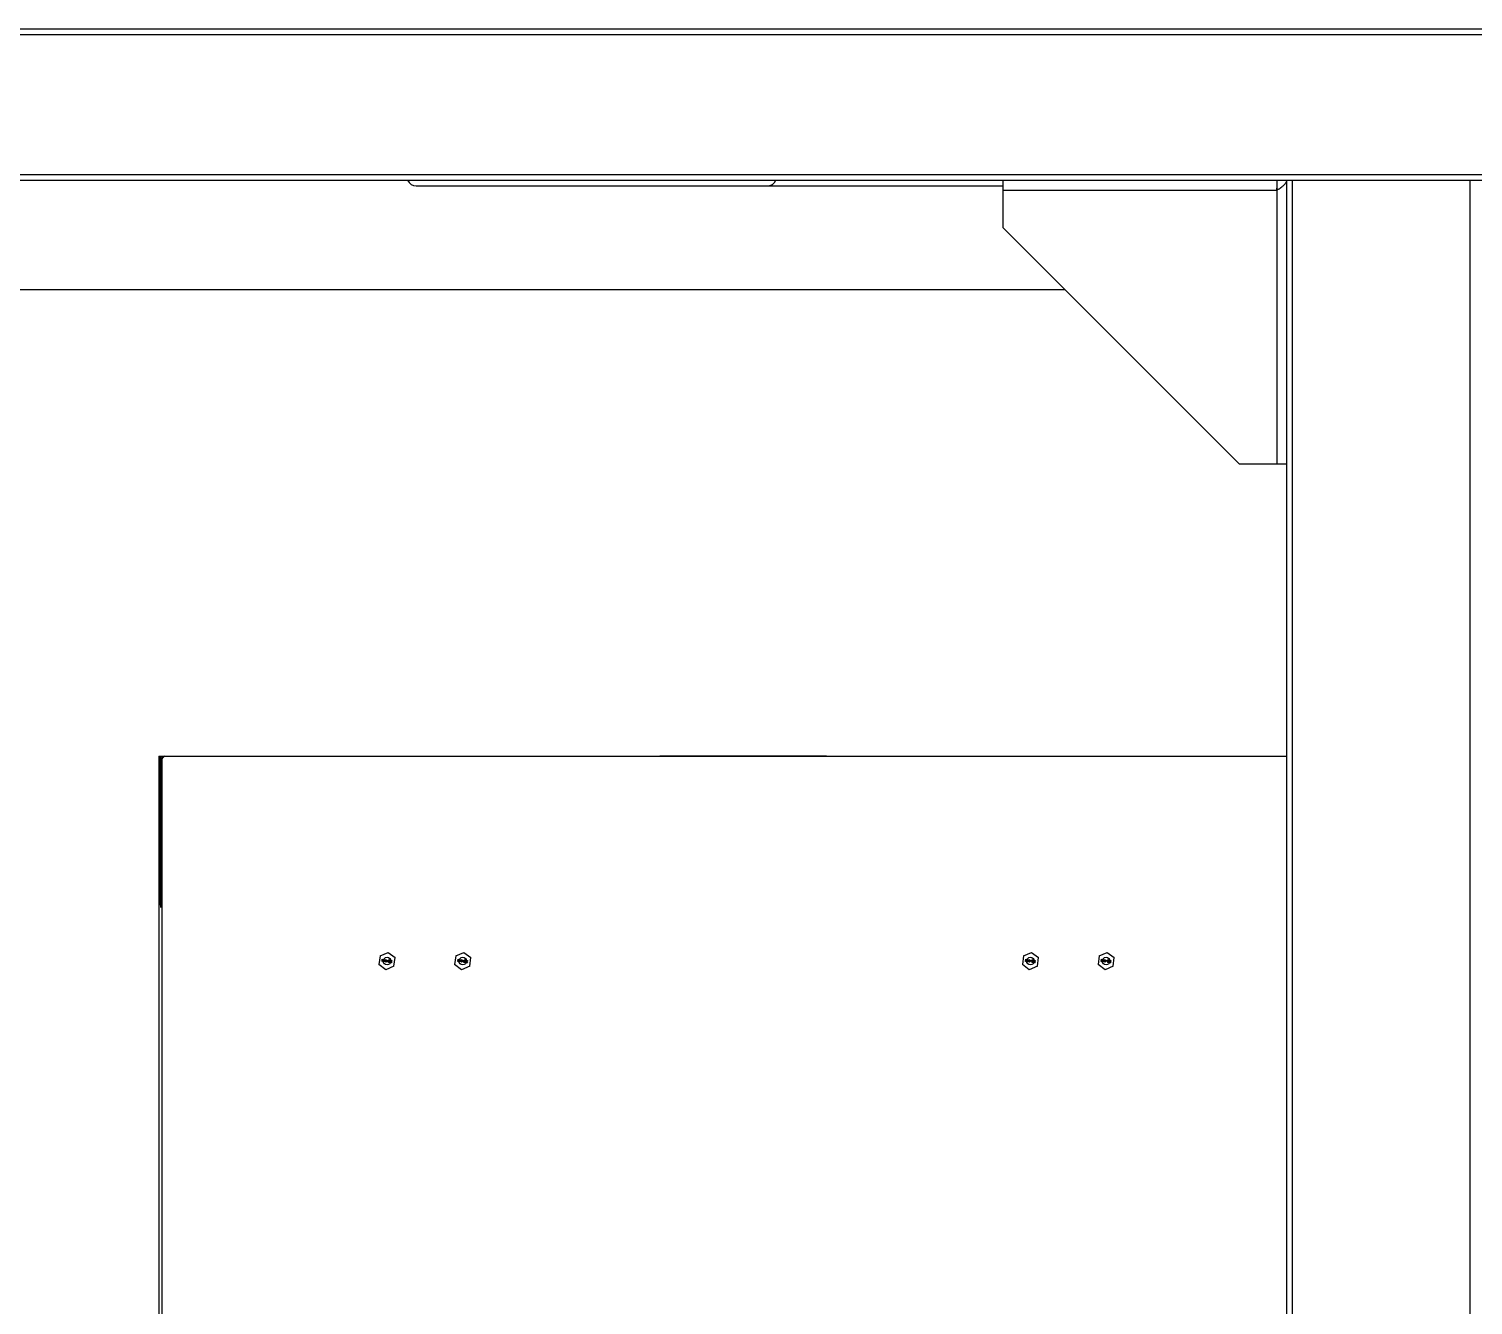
# Model space of a CAD drawing. Header units: millimetres. Extents: x 32496 to 166256, y 3504 to 23939.
# Drawn here: x 42357 to 43120, y 21490 to 22164 of the extents above; entities that cross this region are included whole.
import ezdxf

# ---------------------------------------------------------------- set-up
doc = ezdxf.new("R2010")
doc.units = ezdxf.units.MM
for name, color, linetype in [('2401-00854_BSO-M4-25_1_0', 7, 'Continuous'), ('4215-19398_1-20250317_1_0', 7, 'Continuous'), ('4215-19398_2_1_0', 7, 'Continuous'), ('4215-19398_6_1_0', 7, 'Continuous'), ('4215-19398_9_1_0', 7, 'Continuous'), ('4215-HRQZZ01_1_1_0', 7, 'Continuous'), ('4215-Q0001_0', 7, 'Continuous'), ('4403-10194_1_0', 7, 'Continuous'), ('FG-S100X100-2232_0', 7, 'Continuous'), ('FG-S120X100-_0', 7, 'Continuous'), ('QIAOJIA-1_0', 7, 'Continuous'), ('S04S0230_0', 7, 'Continuous')]:
    doc.layers.add(name, color=color, linetype=linetype)

msp = doc.modelspace()

# ---------------------------------------------------------------- linework, layer by layer
at = {"layer": '2401-00854_BSO-M4-25_1_0', "color": 7, "linetype": 'Continuous'}
for p, q in [((42542.51, 21674.18), (42546.767, 21675.971)), ((42546.767, 21675.971), (42550.447, 21673.179)), ((42582.51, 21674.18), (42586.767, 21675.971)), ((42586.767, 21675.971), (42590.447, 21673.179)), ((42882.51, 21674.18), (42886.767, 21675.971)), ((42886.767, 21675.971), (42890.447, 21673.179)), ((42922.51, 21674.18), (42926.767, 21675.971)), ((42926.767, 21675.971), (42930.447, 21673.179)), ((42542.51, 21674.18), (42541.932, 21669.597)), ((42545.612, 21666.806), (42541.932, 21669.597)), ((42543.56, 21671.115), (42543.71, 21672.305)), ((42543.709, 21671.096), (42543.56, 21671.115)), ((42543.827, 21672.033), (42543.709, 21671.096)), ((42543.71, 21672.305), (42543.933, 21672.277)), ((42543.827, 21672.033), (42544.056, 21671.052)), ((42544.171, 21671.166), (42543.933, 21672.277)), ((42544.254, 21671.027), (42544.056, 21671.052)), ((42544.677, 21672.184), (42544.171, 21671.166)), ((42544.254, 21671.027), (42544.72, 21671.921)), ((42544.602, 21670.984), (42544.72, 21671.921)), ((42544.751, 21670.965), (42544.602, 21670.984)), ((42544.677, 21672.184), (42544.901, 21672.155)), ((42544.901, 21672.155), (42544.751, 21670.965)), ((42544.994, 21671.294), (42545.013, 21671.446)), ((42545.589, 21671.219), (42544.994, 21671.294)), ((42545.694, 21672.055), (42545.013, 21671.446)), ((42545.186, 21671.425), (42545.669, 21671.853)), ((42545.186, 21671.425), (42545.608, 21671.371)), ((42545.544, 21670.865), (42545.589, 21671.219)), ((42545.693, 21670.846), (42545.544, 21670.865)), ((42545.608, 21671.371), (42545.669, 21671.853)), ((42549.87, 21668.597), (42545.612, 21666.806)), ((42545.738, 21671.201), (42545.693, 21670.846)), ((42545.694, 21672.055), (42545.843, 21672.037)), ((42545.986, 21671.169), (42545.738, 21671.201)), ((42545.843, 21672.037), (42545.757, 21671.353)), ((42545.757, 21671.353), (42546.005, 21671.321)), ((42546.005, 21671.321), (42545.986, 21671.169)), ((42546.365, 21671.379), (42546.197, 21671.246)), ((42546.197, 21671.246), (42546.219, 21671.217)), ((42546.219, 21671.217), (42546.359, 21671.328)), ((42546.263, 21671.572), (42546.235, 21671.55)), ((42546.235, 21671.55), (42546.365, 21671.379)), ((42546.371, 21671.43), (42546.263, 21671.572)), ((42546.336, 21671.151), (42546.359, 21671.328)), ((42546.386, 21671.145), (42546.336, 21671.151)), ((42546.371, 21671.43), (42546.394, 21671.607)), ((42546.408, 21671.322), (42546.386, 21671.145)), ((42546.394, 21671.607), (42546.443, 21671.601)), ((42546.408, 21671.322), (42546.516, 21671.18)), ((42546.415, 21671.373), (42546.583, 21671.506)), ((42546.544, 21671.202), (42546.415, 21671.373)), ((42546.443, 21671.601), (42546.421, 21671.423)), ((42546.561, 21671.534), (42546.421, 21671.423)), ((42546.516, 21671.18), (42546.544, 21671.202)), ((42546.583, 21671.506), (42546.561, 21671.534)), ((42546.685, 21670.721), (42546.701, 21670.848)), ((42547.578, 21670.608), (42546.685, 21670.721)), ((42547.476, 21671.393), (42546.701, 21670.848)), ((42546.863, 21671.728), (42546.825, 21671.63)), ((42546.949, 21671.614), (42546.825, 21671.63)), ((42546.975, 21671.817), (42546.863, 21671.728)), ((42546.9, 21670.823), (42547.59, 21671.302)), ((42546.9, 21670.823), (42547.594, 21670.735)), ((42546.949, 21671.614), (42547.008, 21671.684)), ((42547.08, 21671.855), (42546.975, 21671.817)), ((42547.008, 21671.684), (42547.089, 21671.725)), ((42547.257, 21671.858), (42547.08, 21671.855)), ((42547.089, 21671.725), (42547.216, 21671.735)), ((42547.315, 21671.722), (42547.216, 21671.735)), ((42547.257, 21671.858), (42547.356, 21671.846)), ((42547.315, 21671.722), (42547.436, 21671.681)), ((42547.502, 21671.802), (42547.356, 21671.846)), ((42547.436, 21671.681), (42547.504, 21671.621)), ((42547.538, 21671.488), (42547.476, 21671.393)), ((42547.595, 21671.739), (42547.502, 21671.802)), ((42547.504, 21671.621), (42547.544, 21671.539)), ((42547.538, 21671.488), (42547.544, 21671.539)), ((42547.594, 21670.735), (42547.578, 21670.608)), ((42547.59, 21671.302), (42547.649, 21671.372)), ((42547.681, 21671.625), (42547.595, 21671.739)), ((42547.649, 21671.372), (42547.687, 21671.47)), ((42547.693, 21671.52), (42547.681, 21671.625)), ((42547.693, 21671.52), (42547.687, 21671.47)), ((42547.815, 21670.887), (42547.852, 21670.78)), ((42547.815, 21670.887), (42547.964, 21670.869)), ((42547.844, 21671.115), (42547.927, 21671.774)), ((42548.017, 21671.094), (42547.844, 21671.115)), ((42547.852, 21670.78), (42547.913, 21670.669)), ((42547.913, 21670.669), (42548.028, 21670.578)), ((42547.927, 21671.774), (42548.77, 21671.668)), ((42548.001, 21670.761), (42547.964, 21670.869)), ((42548.035, 21671.632), (42547.984, 21671.226)), ((42548.117, 21671.287), (42547.984, 21671.226)), ((42548.069, 21670.701), (42548.001, 21670.761)), ((42548.017, 21671.094), (42548.126, 21671.157)), ((42548.028, 21670.578), (42548.149, 21670.537)), ((42548.754, 21671.541), (42548.035, 21671.632)), ((42548.165, 21670.663), (42548.069, 21670.701)), ((42548.244, 21671.297), (42548.117, 21671.287)), ((42548.126, 21671.157), (42548.228, 21671.17)), ((42548.297, 21670.518), (42548.149, 21670.537)), ((42548.165, 21670.663), (42548.313, 21670.644)), ((42548.377, 21671.151), (42548.228, 21671.17)), ((42548.244, 21671.297), (42548.393, 21671.278)), ((42548.297, 21670.518), (42548.425, 21670.528)), ((42548.416, 21670.657), (42548.313, 21670.644)), ((42548.377, 21671.151), (42548.473, 21671.113)), ((42548.514, 21671.237), (42548.393, 21671.278)), ((42548.497, 21670.699), (42548.416, 21670.657)), ((42548.425, 21670.528), (42548.558, 21670.588)), ((42548.473, 21671.113), (42548.541, 21671.053)), ((42548.556, 21670.768), (42548.497, 21670.699)), ((42548.629, 21671.145), (42548.514, 21671.237)), ((42548.541, 21671.053), (42548.581, 21670.971)), ((42548.59, 21670.841), (42548.556, 21670.768)), ((42548.558, 21670.588), (42548.645, 21670.68)), ((42548.581, 21670.971), (42548.597, 21670.892)), ((42548.59, 21670.841), (42548.597, 21670.892)), ((42548.69, 21671.034), (42548.629, 21671.145)), ((42548.645, 21670.68), (42548.711, 21670.8)), ((42548.724, 21670.902), (42548.69, 21671.034)), ((42548.724, 21670.902), (42548.711, 21670.8)), ((42548.77, 21671.668), (42548.754, 21671.541)), ((42549.87, 21668.597), (42550.447, 21673.179)), ((42582.51, 21674.18), (42581.932, 21669.597)), ((42585.612, 21666.806), (42581.932, 21669.597)), ((42583.56, 21671.115), (42583.71, 21672.305)), ((42583.709, 21671.096), (42583.56, 21671.115)), ((42583.827, 21672.033), (42583.709, 21671.096)), ((42583.71, 21672.305), (42583.933, 21672.277)), ((42583.827, 21672.033), (42584.056, 21671.052)), ((42584.171, 21671.166), (42583.933, 21672.277)), ((42584.254, 21671.027), (42584.056, 21671.052)), ((42584.677, 21672.184), (42584.171, 21671.166)), ((42584.254, 21671.027), (42584.72, 21671.921)), ((42584.602, 21670.984), (42584.72, 21671.921)), ((42584.751, 21670.965), (42584.602, 21670.984)), ((42584.677, 21672.184), (42584.901, 21672.155)), ((42584.901, 21672.155), (42584.751, 21670.965)), ((42584.994, 21671.294), (42585.013, 21671.446)), ((42585.589, 21671.219), (42584.994, 21671.294)), ((42585.694, 21672.055), (42585.013, 21671.446)), ((42585.186, 21671.425), (42585.669, 21671.853)), ((42585.186, 21671.425), (42585.608, 21671.371)), ((42585.544, 21670.865), (42585.589, 21671.219)), ((42585.693, 21670.846), (42585.544, 21670.865)), ((42585.608, 21671.371), (42585.669, 21671.853)), ((42589.87, 21668.597), (42585.612, 21666.806)), ((42585.738, 21671.201), (42585.693, 21670.846)), ((42585.694, 21672.055), (42585.843, 21672.037)), ((42585.986, 21671.169), (42585.738, 21671.201)), ((42585.843, 21672.037), (42585.757, 21671.353)), ((42585.757, 21671.353), (42586.005, 21671.321)), ((42586.005, 21671.321), (42585.986, 21671.169)), ((42586.365, 21671.379), (42586.197, 21671.246)), ((42586.197, 21671.246), (42586.219, 21671.217)), ((42586.219, 21671.217), (42586.359, 21671.328)), ((42586.263, 21671.572), (42586.235, 21671.55)), ((42586.235, 21671.55), (42586.365, 21671.379)), ((42586.371, 21671.43), (42586.263, 21671.572)), ((42586.336, 21671.151), (42586.359, 21671.328)), ((42586.386, 21671.145), (42586.336, 21671.151)), ((42586.371, 21671.43), (42586.394, 21671.607)), ((42586.408, 21671.322), (42586.386, 21671.145)), ((42586.394, 21671.607), (42586.443, 21671.601)), ((42586.408, 21671.322), (42586.516, 21671.18)), ((42586.415, 21671.373), (42586.583, 21671.506)), ((42586.544, 21671.202), (42586.415, 21671.373)), ((42586.443, 21671.601), (42586.421, 21671.423)), ((42586.561, 21671.534), (42586.421, 21671.423)), ((42586.516, 21671.18), (42586.544, 21671.202)), ((42586.583, 21671.506), (42586.561, 21671.534)), ((42586.685, 21670.721), (42586.701, 21670.848)), ((42587.578, 21670.608), (42586.685, 21670.721)), ((42587.476, 21671.393), (42586.701, 21670.848)), ((42586.863, 21671.728), (42586.825, 21671.63)), ((42586.949, 21671.614), (42586.825, 21671.63)), ((42586.975, 21671.817), (42586.863, 21671.728)), ((42586.9, 21670.823), (42587.59, 21671.302)), ((42586.9, 21670.823), (42587.594, 21670.735)), ((42586.949, 21671.614), (42587.008, 21671.684)), ((42587.08, 21671.855), (42586.975, 21671.817)), ((42587.008, 21671.684), (42587.089, 21671.725)), ((42587.257, 21671.858), (42587.08, 21671.855)), ((42587.089, 21671.725), (42587.216, 21671.735)), ((42587.315, 21671.722), (42587.216, 21671.735)), ((42587.257, 21671.858), (42587.356, 21671.846)), ((42587.315, 21671.722), (42587.436, 21671.681)), ((42587.502, 21671.802), (42587.356, 21671.846)), ((42587.436, 21671.681), (42587.504, 21671.621)), ((42587.538, 21671.488), (42587.476, 21671.393)), ((42587.595, 21671.739), (42587.502, 21671.802)), ((42587.504, 21671.621), (42587.544, 21671.539)), ((42587.538, 21671.488), (42587.544, 21671.539)), ((42587.594, 21670.735), (42587.578, 21670.608)), ((42587.59, 21671.302), (42587.649, 21671.372)), ((42587.681, 21671.625), (42587.595, 21671.739)), ((42587.649, 21671.372), (42587.687, 21671.47)), ((42587.693, 21671.52), (42587.681, 21671.625)), ((42587.693, 21671.52), (42587.687, 21671.47)), ((42587.815, 21670.887), (42587.852, 21670.78)), ((42587.815, 21670.887), (42587.964, 21670.869)), ((42587.844, 21671.115), (42587.927, 21671.774)), ((42588.017, 21671.094), (42587.844, 21671.115)), ((42587.852, 21670.78), (42587.913, 21670.669)), ((42587.913, 21670.669), (42588.028, 21670.578)), ((42587.927, 21671.774), (42588.77, 21671.668)), ((42588.001, 21670.761), (42587.964, 21670.869)), ((42588.035, 21671.632), (42587.984, 21671.226)), ((42588.117, 21671.287), (42587.984, 21671.226)), ((42588.069, 21670.701), (42588.001, 21670.761)), ((42588.017, 21671.094), (42588.126, 21671.157)), ((42588.028, 21670.578), (42588.149, 21670.537)), ((42588.754, 21671.541), (42588.035, 21671.632)), ((42588.165, 21670.663), (42588.069, 21670.701)), ((42588.244, 21671.297), (42588.117, 21671.287)), ((42588.126, 21671.157), (42588.228, 21671.17)), ((42588.297, 21670.518), (42588.149, 21670.537)), ((42588.165, 21670.663), (42588.313, 21670.644)), ((42588.377, 21671.151), (42588.228, 21671.17)), ((42588.244, 21671.297), (42588.393, 21671.278)), ((42588.297, 21670.518), (42588.425, 21670.528)), ((42588.416, 21670.657), (42588.313, 21670.644)), ((42588.377, 21671.151), (42588.473, 21671.113)), ((42588.514, 21671.237), (42588.393, 21671.278)), ((42588.497, 21670.699), (42588.416, 21670.657)), ((42588.425, 21670.528), (42588.558, 21670.588)), ((42588.473, 21671.113), (42588.541, 21671.053)), ((42588.556, 21670.768), (42588.497, 21670.699)), ((42588.629, 21671.145), (42588.514, 21671.237)), ((42588.541, 21671.053), (42588.581, 21670.971)), ((42588.59, 21670.841), (42588.556, 21670.768)), ((42588.558, 21670.588), (42588.645, 21670.68)), ((42588.581, 21670.971), (42588.597, 21670.892)), ((42588.59, 21670.841), (42588.597, 21670.892)), ((42588.69, 21671.034), (42588.629, 21671.145)), ((42588.645, 21670.68), (42588.711, 21670.8)), ((42588.724, 21670.902), (42588.69, 21671.034)), ((42588.724, 21670.902), (42588.711, 21670.8)), ((42588.77, 21671.668), (42588.754, 21671.541)), ((42589.87, 21668.597), (42590.447, 21673.179)), ((42882.51, 21674.18), (42881.932, 21669.597)), ((42885.612, 21666.806), (42881.932, 21669.597)), ((42883.56, 21671.115), (42883.71, 21672.305)), ((42883.709, 21671.096), (42883.56, 21671.115)), ((42883.827, 21672.033), (42883.709, 21671.096)), ((42883.71, 21672.305), (42883.933, 21672.277)), ((42883.827, 21672.033), (42884.056, 21671.052)), ((42884.171, 21671.166), (42883.933, 21672.277)), ((42884.254, 21671.027), (42884.056, 21671.052)), ((42884.677, 21672.184), (42884.171, 21671.166)), ((42884.254, 21671.027), (42884.72, 21671.921)), ((42884.602, 21670.984), (42884.72, 21671.921)), ((42884.751, 21670.965), (42884.602, 21670.984)), ((42884.677, 21672.184), (42884.901, 21672.155)), ((42884.901, 21672.155), (42884.751, 21670.965)), ((42884.994, 21671.294), (42885.013, 21671.446)), ((42885.589, 21671.219), (42884.994, 21671.294)), ((42885.694, 21672.055), (42885.013, 21671.446)), ((42885.186, 21671.425), (42885.669, 21671.853)), ((42885.186, 21671.425), (42885.608, 21671.371)), ((42885.544, 21670.865), (42885.589, 21671.219)), ((42885.693, 21670.846), (42885.544, 21670.865)), ((42885.608, 21671.371), (42885.669, 21671.853)), ((42889.87, 21668.597), (42885.612, 21666.806)), ((42885.738, 21671.201), (42885.693, 21670.846)), ((42885.694, 21672.055), (42885.843, 21672.037)), ((42885.986, 21671.169), (42885.738, 21671.201)), ((42885.843, 21672.037), (42885.757, 21671.353)), ((42885.757, 21671.353), (42886.005, 21671.321)), ((42886.005, 21671.321), (42885.986, 21671.169)), ((42886.365, 21671.379), (42886.197, 21671.246)), ((42886.197, 21671.246), (42886.219, 21671.217)), ((42886.219, 21671.217), (42886.359, 21671.328)), ((42886.263, 21671.572), (42886.235, 21671.55)), ((42886.235, 21671.55), (42886.365, 21671.379)), ((42886.371, 21671.43), (42886.263, 21671.572)), ((42886.336, 21671.151), (42886.359, 21671.328)), ((42886.386, 21671.145), (42886.336, 21671.151)), ((42886.371, 21671.43), (42886.394, 21671.607)), ((42886.408, 21671.322), (42886.386, 21671.145)), ((42886.394, 21671.607), (42886.443, 21671.601)), ((42886.408, 21671.322), (42886.516, 21671.18)), ((42886.415, 21671.373), (42886.583, 21671.506)), ((42886.544, 21671.202), (42886.415, 21671.373)), ((42886.443, 21671.601), (42886.421, 21671.423)), ((42886.561, 21671.534), (42886.421, 21671.423)), ((42886.516, 21671.18), (42886.544, 21671.202)), ((42886.583, 21671.506), (42886.561, 21671.534)), ((42886.685, 21670.721), (42886.701, 21670.848)), ((42887.578, 21670.608), (42886.685, 21670.721)), ((42887.476, 21671.393), (42886.701, 21670.848)), ((42886.863, 21671.728), (42886.825, 21671.63)), ((42886.949, 21671.614), (42886.825, 21671.63)), ((42886.975, 21671.817), (42886.863, 21671.728)), ((42886.9, 21670.823), (42887.59, 21671.302)), ((42886.9, 21670.823), (42887.594, 21670.735)), ((42886.949, 21671.614), (42887.008, 21671.684)), ((42887.08, 21671.855), (42886.975, 21671.817)), ((42887.008, 21671.684), (42887.089, 21671.725)), ((42887.257, 21671.858), (42887.08, 21671.855)), ((42887.089, 21671.725), (42887.216, 21671.735)), ((42887.315, 21671.722), (42887.216, 21671.735)), ((42887.257, 21671.858), (42887.356, 21671.846)), ((42887.315, 21671.722), (42887.436, 21671.681)), ((42887.502, 21671.802), (42887.356, 21671.846)), ((42887.436, 21671.681), (42887.504, 21671.621)), ((42887.538, 21671.488), (42887.476, 21671.393)), ((42887.595, 21671.739), (42887.502, 21671.802)), ((42887.504, 21671.621), (42887.544, 21671.539)), ((42887.538, 21671.488), (42887.544, 21671.539)), ((42887.594, 21670.735), (42887.578, 21670.608)), ((42887.59, 21671.302), (42887.649, 21671.372)), ((42887.681, 21671.625), (42887.595, 21671.739)), ((42887.649, 21671.372), (42887.687, 21671.47)), ((42887.693, 21671.52), (42887.681, 21671.625)), ((42887.693, 21671.52), (42887.687, 21671.47)), ((42887.815, 21670.887), (42887.852, 21670.78)), ((42887.815, 21670.887), (42887.964, 21670.869)), ((42887.844, 21671.115), (42887.927, 21671.774)), ((42888.017, 21671.094), (42887.844, 21671.115)), ((42887.852, 21670.78), (42887.913, 21670.669)), ((42887.913, 21670.669), (42888.028, 21670.578)), ((42887.927, 21671.774), (42888.77, 21671.668)), ((42888.001, 21670.761), (42887.964, 21670.869)), ((42888.035, 21671.632), (42887.984, 21671.226)), ((42888.117, 21671.287), (42887.984, 21671.226)), ((42888.069, 21670.701), (42888.001, 21670.761)), ((42888.017, 21671.094), (42888.126, 21671.157)), ((42888.028, 21670.578), (42888.149, 21670.537)), ((42888.754, 21671.541), (42888.035, 21671.632)), ((42888.165, 21670.663), (42888.069, 21670.701)), ((42888.244, 21671.297), (42888.117, 21671.287)), ((42888.126, 21671.157), (42888.228, 21671.17)), ((42888.297, 21670.518), (42888.149, 21670.537)), ((42888.165, 21670.663), (42888.313, 21670.644)), ((42888.377, 21671.151), (42888.228, 21671.17)), ((42888.244, 21671.297), (42888.393, 21671.278)), ((42888.297, 21670.518), (42888.425, 21670.528)), ((42888.416, 21670.657), (42888.313, 21670.644)), ((42888.377, 21671.151), (42888.473, 21671.113)), ((42888.514, 21671.237), (42888.393, 21671.278)), ((42888.497, 21670.699), (42888.416, 21670.657)), ((42888.425, 21670.528), (42888.558, 21670.588)), ((42888.473, 21671.113), (42888.541, 21671.053)), ((42888.556, 21670.768), (42888.497, 21670.699)), ((42888.629, 21671.145), (42888.514, 21671.237)), ((42888.541, 21671.053), (42888.581, 21670.971)), ((42888.59, 21670.841), (42888.556, 21670.768)), ((42888.558, 21670.588), (42888.645, 21670.68)), ((42888.581, 21670.971), (42888.597, 21670.892)), ((42888.59, 21670.841), (42888.597, 21670.892)), ((42888.69, 21671.034), (42888.629, 21671.145)), ((42888.645, 21670.68), (42888.711, 21670.8)), ((42888.724, 21670.902), (42888.69, 21671.034)), ((42888.724, 21670.902), (42888.711, 21670.8)), ((42888.77, 21671.668), (42888.754, 21671.541)), ((42889.87, 21668.597), (42890.447, 21673.179)), ((42922.51, 21674.18), (42921.932, 21669.597)), ((42925.612, 21666.806), (42921.932, 21669.597)), ((42923.56, 21671.115), (42923.71, 21672.305)), ((42923.709, 21671.096), (42923.56, 21671.115)), ((42923.827, 21672.033), (42923.709, 21671.096)), ((42923.71, 21672.305), (42923.933, 21672.277)), ((42923.827, 21672.033), (42924.056, 21671.052)), ((42924.171, 21671.166), (42923.933, 21672.277)), ((42924.254, 21671.027), (42924.056, 21671.052)), ((42924.677, 21672.184), (42924.171, 21671.166)), ((42924.254, 21671.027), (42924.72, 21671.921)), ((42924.602, 21670.984), (42924.72, 21671.921)), ((42924.751, 21670.965), (42924.602, 21670.984)), ((42924.677, 21672.184), (42924.901, 21672.155)), ((42924.901, 21672.155), (42924.751, 21670.965)), ((42924.994, 21671.294), (42925.013, 21671.446)), ((42925.589, 21671.219), (42924.994, 21671.294)), ((42925.694, 21672.055), (42925.013, 21671.446)), ((42925.186, 21671.425), (42925.669, 21671.853)), ((42925.186, 21671.425), (42925.608, 21671.371)), ((42925.544, 21670.865), (42925.589, 21671.219)), ((42925.693, 21670.846), (42925.544, 21670.865)), ((42925.608, 21671.371), (42925.669, 21671.853)), ((42929.87, 21668.597), (42925.612, 21666.806)), ((42925.738, 21671.201), (42925.693, 21670.846)), ((42925.694, 21672.055), (42925.843, 21672.037)), ((42925.986, 21671.169), (42925.738, 21671.201)), ((42925.843, 21672.037), (42925.757, 21671.353)), ((42925.757, 21671.353), (42926.005, 21671.321)), ((42926.005, 21671.321), (42925.986, 21671.169)), ((42926.365, 21671.379), (42926.197, 21671.246)), ((42926.197, 21671.246), (42926.219, 21671.217)), ((42926.219, 21671.217), (42926.359, 21671.328)), ((42926.263, 21671.572), (42926.235, 21671.55)), ((42926.235, 21671.55), (42926.365, 21671.379)), ((42926.371, 21671.43), (42926.263, 21671.572)), ((42926.336, 21671.151), (42926.359, 21671.328)), ((42926.386, 21671.145), (42926.336, 21671.151)), ((42926.371, 21671.43), (42926.394, 21671.607)), ((42926.408, 21671.322), (42926.386, 21671.145)), ((42926.394, 21671.607), (42926.443, 21671.601)), ((42926.408, 21671.322), (42926.516, 21671.18)), ((42926.415, 21671.373), (42926.583, 21671.506)), ((42926.544, 21671.202), (42926.415, 21671.373)), ((42926.443, 21671.601), (42926.421, 21671.423)), ((42926.561, 21671.534), (42926.421, 21671.423)), ((42926.516, 21671.18), (42926.544, 21671.202)), ((42926.583, 21671.506), (42926.561, 21671.534)), ((42926.685, 21670.721), (42926.701, 21670.848)), ((42927.578, 21670.608), (42926.685, 21670.721)), ((42927.476, 21671.393), (42926.701, 21670.848)), ((42926.863, 21671.728), (42926.825, 21671.63)), ((42926.949, 21671.614), (42926.825, 21671.63)), ((42926.975, 21671.817), (42926.863, 21671.728)), ((42926.9, 21670.823), (42927.59, 21671.302)), ((42926.9, 21670.823), (42927.594, 21670.735)), ((42926.949, 21671.614), (42927.008, 21671.684)), ((42927.08, 21671.855), (42926.975, 21671.817)), ((42927.008, 21671.684), (42927.089, 21671.725)), ((42927.257, 21671.858), (42927.08, 21671.855)), ((42927.089, 21671.725), (42927.216, 21671.735)), ((42927.315, 21671.722), (42927.216, 21671.735)), ((42927.257, 21671.858), (42927.356, 21671.846)), ((42927.315, 21671.722), (42927.436, 21671.681)), ((42927.502, 21671.802), (42927.356, 21671.846)), ((42927.436, 21671.681), (42927.504, 21671.621)), ((42927.538, 21671.488), (42927.476, 21671.393)), ((42927.595, 21671.739), (42927.502, 21671.802)), ((42927.504, 21671.621), (42927.544, 21671.539)), ((42927.538, 21671.488), (42927.544, 21671.539)), ((42927.594, 21670.735), (42927.578, 21670.608)), ((42927.59, 21671.302), (42927.649, 21671.372)), ((42927.681, 21671.625), (42927.595, 21671.739)), ((42927.649, 21671.372), (42927.687, 21671.47)), ((42927.693, 21671.52), (42927.681, 21671.625)), ((42927.693, 21671.52), (42927.687, 21671.47)), ((42927.815, 21670.887), (42927.852, 21670.78)), ((42927.815, 21670.887), (42927.964, 21670.869)), ((42927.844, 21671.115), (42927.927, 21671.774)), ((42928.017, 21671.094), (42927.844, 21671.115)), ((42927.852, 21670.78), (42927.913, 21670.669)), ((42927.913, 21670.669), (42928.028, 21670.578)), ((42927.927, 21671.774), (42928.77, 21671.668)), ((42928.001, 21670.761), (42927.964, 21670.869)), ((42928.035, 21671.632), (42927.984, 21671.226)), ((42928.117, 21671.287), (42927.984, 21671.226)), ((42928.069, 21670.701), (42928.001, 21670.761)), ((42928.017, 21671.094), (42928.126, 21671.157)), ((42928.028, 21670.578), (42928.149, 21670.537)), ((42928.754, 21671.541), (42928.035, 21671.632)), ((42928.165, 21670.663), (42928.069, 21670.701)), ((42928.244, 21671.297), (42928.117, 21671.287)), ((42928.126, 21671.157), (42928.228, 21671.17)), ((42928.297, 21670.518), (42928.149, 21670.537)), ((42928.165, 21670.663), (42928.313, 21670.644)), ((42928.377, 21671.151), (42928.228, 21671.17)), ((42928.244, 21671.297), (42928.393, 21671.278)), ((42928.297, 21670.518), (42928.425, 21670.528)), ((42928.416, 21670.657), (42928.313, 21670.644)), ((42928.377, 21671.151), (42928.473, 21671.113)), ((42928.514, 21671.237), (42928.393, 21671.278)), ((42928.497, 21670.699), (42928.416, 21670.657)), ((42928.425, 21670.528), (42928.558, 21670.588)), ((42928.473, 21671.113), (42928.541, 21671.053)), ((42928.556, 21670.768), (42928.497, 21670.699)), ((42928.629, 21671.145), (42928.514, 21671.237)), ((42928.541, 21671.053), (42928.581, 21670.971)), ((42928.59, 21670.841), (42928.556, 21670.768)), ((42928.558, 21670.588), (42928.645, 21670.68)), ((42928.581, 21670.971), (42928.597, 21670.892)), ((42928.59, 21670.841), (42928.597, 21670.892)), ((42928.69, 21671.034), (42928.629, 21671.145)), ((42928.645, 21670.68), (42928.711, 21670.8)), ((42928.724, 21670.902), (42928.69, 21671.034)), ((42928.724, 21670.902), (42928.711, 21670.8)), ((42928.77, 21671.668), (42928.754, 21671.541)), ((42929.87, 21668.597), (42930.447, 21673.179))]:
    msp.add_line(p, q, dxfattribs=at)
at = {"layer": '4215-19398_1-20250317_1_0', "color": 7, "linetype": 'Continuous'}
for p, q in [((42425.54, 21779.588), (42425.54, 21440.638)), ((42425.54, 21779.588), (42426.54, 21779.588)), ((42426.54, 21707.241), (42426.54, 21779.588)), ((42426.74, 21779.588), (42426.74, 21699.588)), ((42426.74, 21779.588), (42428.69, 21779.588)), ((42425.54, 21707.24), (42426.54, 21707.24))]:
    msp.add_line(p, q, dxfattribs=at)
at = {"layer": '4215-19398_1-20250317_1_0', "color": 9, "linetype": 'Continuous'}
for p, q in [((42426.54, 21772.266), (42425.54, 21772.266)), ((42427.29, 21772.266), (42426.74, 21772.266)), ((42425.54, 21717.266), (42426.54, 21717.266)), ((42426.74, 21717.266), (42427.29, 21717.266))]:
    msp.add_line(p, q, dxfattribs=at)
at = {"layer": '4215-19398_1-20250317_1_0', "color": 7, "linetype": 'Continuous'}
msp.add_lwpolyline([(42426.74, 21699.588), (42426.64, 21702.139), (42426.567, 21704.69), (42426.54, 21707.241)], dxfattribs=at)
msp.add_arc((42672.473, 21760.264), 253.113, 193.675698, 193.869862, dxfattribs=at)
msp.add_open_spline([(42425.54, 21707.241), (42425.537, 21706.09), (42425.753, 21703.786), (42426.264, 21701.54), (42426.536, 21700.421)], degree=3, knots=[0, 0, 0, 0, 0.499857, 1, 1, 1, 1], dxfattribs=at)
at = {"layer": '4215-19398_2_1_0', "color": 7, "linetype": 'Continuous'}
msp.add_line((42426.54, 21778.12), (42426.74, 21778.12), dxfattribs=at)
at = {"layer": '4215-19398_6_1_0', "color": 7, "linetype": 'Continuous'}
msp.add_line((42426.74, 21778.588), (42426.54, 21778.588), dxfattribs=at)
at = {"layer": '4215-19398_9_1_0', "color": 7, "linetype": 'Continuous'}
for p, q in [((42426.74, 21777.798), (42426.54, 21777.798)), ((42426.74, 21777.198), (42426.54, 21777.198))]:
    msp.add_line(p, q, dxfattribs=at)
at = {"layer": '4215-HRQZZ01_1_1_0', "color": 7, "linetype": 'Continuous'}
for p, q in [((42427.29, 21440.638), (42427.29, 21778.188)), ((42428.69, 21779.588), (43021.64, 21779.588))]:
    msp.add_line(p, q, dxfattribs=at)
for centre in [(42546.19, 21671.388), (42586.19, 21671.388), (42886.19, 21671.388), (42926.19, 21671.388)]:
    msp.add_circle(centre, 2, dxfattribs=at)
msp.add_arc((42428.69, 21778.188), 1.4, 90, 180, dxfattribs=at)
msp.add_open_spline([(42427.29, 21778.188), (42427.404, 21778.368), (42427.621, 21778.709), (42427.911, 21779.103), (42428.154, 21779.35), (42428.329, 21779.483), (42428.507, 21779.568), (42428.631, 21779.588), (42428.69, 21779.588)], degree=3, knots=[0, 0, 0, 0, 0.3128613, 0.5926879, 0.7134073, 0.8194208, 0.913628, 1, 1, 1, 1], dxfattribs=at)
at = {"layer": '4215-Q0001_0', "color": 7, "linetype": 'Continuous'}
for p, q in [((42871.64, 22083.888), (42871.64, 22058.888)), ((43016.44, 22083.888), (43016.44, 22078.688)), ((43016.44, 22078.688), (43016.531, 22078.746)), ((43016.531, 22078.746), (43016.641, 22078.816)), ((42871.64, 22058.888), (42996.64, 21933.888)), ((43021.64, 21933.888), (42996.64, 21933.888))]:
    msp.add_line(p, q, dxfattribs=at)
at = {"layer": '4215-Q0001_0', "color": 9, "linetype": 'Continuous'}
for p, q in [((42871.64, 22078.688), (43016.44, 22078.688)), ((43016.44, 22078.688), (43016.44, 21933.888))]:
    msp.add_line(p, q, dxfattribs=at)
at = {"layer": '4215-Q0001_0', "color": 7, "linetype": 'Continuous'}
for points, knots in [([(43016.452, 22078.887), (43016.502, 22079.721), (43016.6, 22081.386), (43016.64, 22083.055), (43016.64, 22083.888)], [0, 0, 0, 0, 0.5004363, 1, 1, 1, 1]), ([(43016.641, 22078.816), (43017.29, 22079.23), (43018.239, 22079.837), (43019.417, 22080.692), (43020.172, 22081.318), (43020.797, 22081.947), (43021.27, 22082.582), (43021.569, 22083.227), (43021.64, 22083.675), (43021.64, 22083.888)], [0, 0, 0, 0, 0.3135289, 0.4584356, 0.5925559, 0.7128361, 0.8186092, 0.9131061, 1, 1, 1, 1])]:
    msp.add_open_spline(points, degree=3, knots=knots, dxfattribs=at)
at = {"layer": '4403-10194_1_0', "color": 7, "linetype": 'Continuous'}
for p, q in [((42690.44, 21779.588), (42690.44, 21779.638)), ((42778.44, 21779.638), (42690.44, 21779.638)), ((42778.44, 21779.638), (42778.44, 21779.588))]:
    msp.add_line(p, q, dxfattribs=at)
at = {"layer": '4403-10194_1_0', "color": 9, "linetype": 'Continuous'}
for p, q in [((42693.44, 21779.638), (42693.44, 21779.588)), ((42775.44, 21779.588), (42775.44, 21779.638))]:
    msp.add_line(p, q, dxfattribs=at)
at = {"layer": 'FG-S100X100-2232_0', "color": 7, "linetype": 'Continuous'}
for p, q in [((43021.64, 19811.888), (43021.64, 22083.888)), ((43021.64, 22083.888), (43121.64, 22083.888))]:
    msp.add_line(p, q, dxfattribs=at)
at = {"layer": 'FG-S100X100-2232_0', "color": 9, "linetype": 'Continuous'}
for p, q in [((43024.64, 19811.888), (43024.64, 22083.888)), ((43118.64, 19811.888), (43118.64, 22083.888))]:
    msp.add_line(p, q, dxfattribs=at)
at = {"layer": 'FG-S120X100-_0', "color": 7, "linetype": 'Continuous'}
for p, q in [((42561.64, 22080.888), (42871.64, 22080.888)), ((43016.563, 22080.888), (43016.44, 22080.888))]:
    msp.add_line(p, q, dxfattribs=at)
for centre, start, end in [((42561.64, 22085.888), 203.67495, 270), ((42747.11, 22085.888), 270, 336.32505)]:
    msp.add_arc(centre, 5, start, end, dxfattribs=at)
at = {"layer": 'QIAOJIA-1_0', "color": 7, "linetype": 'Continuous'}
msp.add_line((42904.44, 22026.088), (40244.14, 22026.088), dxfattribs=at)
at = {"layer": 'S04S0230_0', "color": 7, "linetype": 'Continuous'}
for p, q in [((40172.64, 22163.888), (52008.64, 22163.888)), ((40172.64, 22083.888), (52008.64, 22083.888))]:
    msp.add_line(p, q, dxfattribs=at)
at = {"layer": 'S04S0230_0', "color": 9, "linetype": 'Continuous'}
for p, q in [((40172.64, 22160.888), (52008.64, 22160.888)), ((40172.64, 22086.888), (52008.64, 22086.888))]:
    msp.add_line(p, q, dxfattribs=at)

doc.saveas('drawing.dxf')
